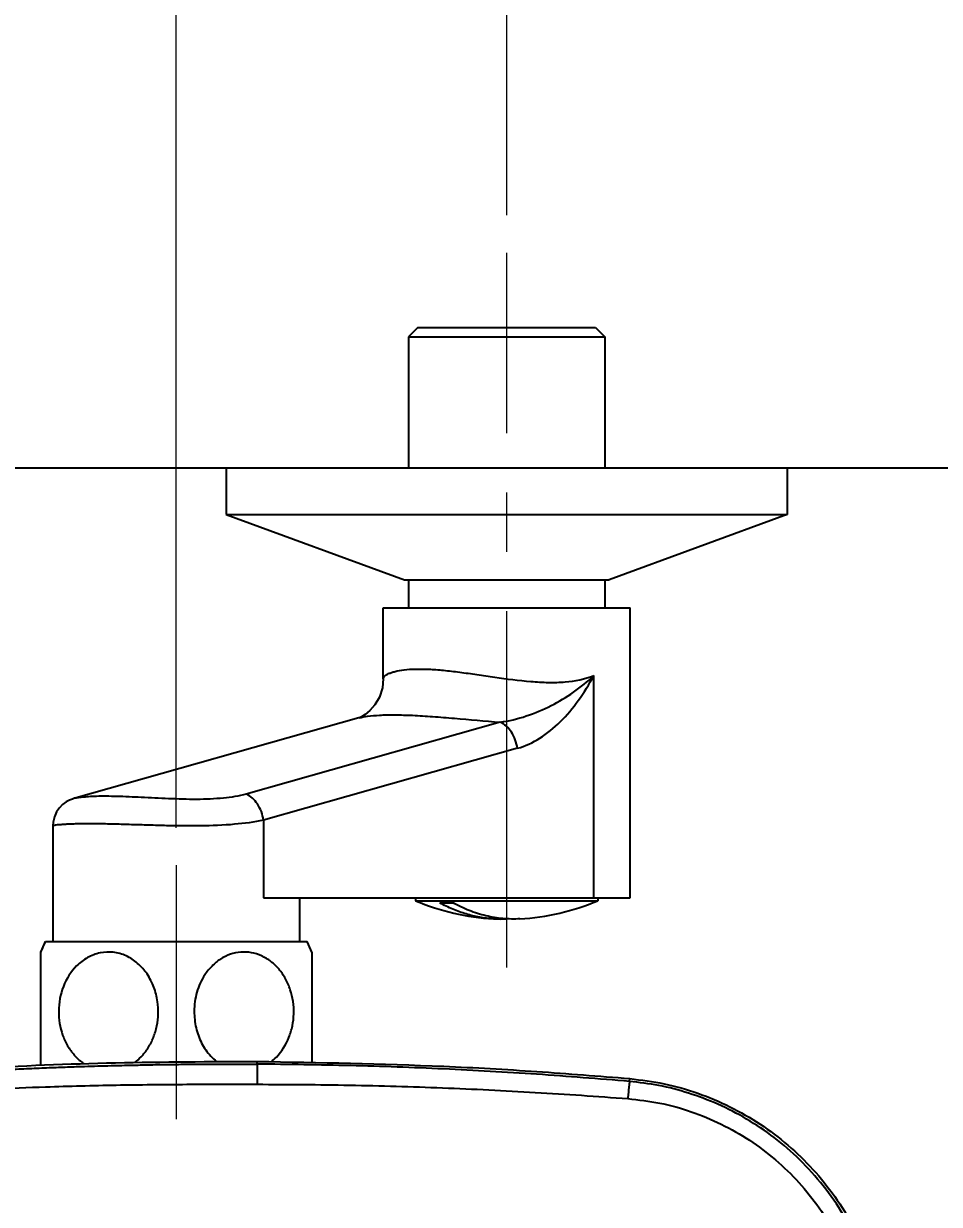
# Model space of a CAD drawing. Extents: x 0 to 3160, y 0 to 2315.
# Drawn here: x 1176 to 1274, y 1985.8 to 2112.1 of the extents above; entities that cross this region are included whole.
import ezdxf

# ---------------------------------------------------------------- set-up
doc = ezdxf.new("R2010")
doc.units = 0
doc.header["$LTSCALE"] = 4
doc.header["$MEASUREMENT"] = 0
doc.header["$PDMODE"] = 3
doc.header["$PDSIZE"] = -10
doc.linetypes.add('CENTER2', pattern=[28.575, 19.05, -3.175, 3.175, -3.175])
doc.layers.get('0').update_dxf_attribs({"linetype": 'CONTINUOUS'})
doc.layers.get('DEFPOINTS').update_dxf_attribs({"linetype": 'CONTINUOUS'})
doc.layers.add('1', color=7, linetype='CONTINUOUS', true_color=0xffffff)
doc.layers.add('Cneter', color=1, linetype='CENTER2', lineweight=13)
doc.layers.add('DEF_LAYER_ASSEM_MEMBER', color=7, linetype='CONTINUOUS')
doc.styles.add('Daelim Dimension', font='')
doc.styles.get('Daelim Dimension').set_extended_font_data('나눔고딕')
doc.dimstyles.new('DEFAULT', dxfattribs={"dimscale": 2, "dimtxt": 2, "dimasz": 2, "dimexe": 0, "dimexo": 2, "dimgap": 1, "dimtad": 1, "dimdec": 1, "dimzin": 9, "dimdsep": 46, "dimtxsty": 'Daelim Dimension', "dimcen": 0.5, "dimclrd": 252, "dimclre": 252, "dimclrt": 3, "dimadec": 1, "dimazin": 0, "dimtfac": 1, "dimtdec": 1, "dimtix": 1, "dimtmove": 0, "dimatfit": 3, "dimfxl": 1, "dimtolj": 1, "dimtzin": 1, "dimlwd": 9, "dimlwe": 9, "dimarcsym": 0})

# ---------------------------------------------------------------- blocks, each defined once
blk = doc.blocks.new('*D4')
at = {"color": 5, "lineweight": 9, "ltscale": 0.5, "transparency": 16777216}
for p, q in [((1072.3, 2025.47), (1072.3, 2166.51)), ((1192.3, 2026.08), (1192.3, 2166.51)), ((1184.3, 2164.51), (1080.3, 2164.51))]:
    blk.add_line(p, q, dxfattribs=at)
at = {"color": 5, "ltscale": 0.5, "transparency": 16777216}
for points in [[(1080.3, 2165.85), (1080.3, 2163.18), (1072.3, 2164.51)], [(1184.3, 2165.85), (1184.3, 2163.18), (1192.3, 2164.51)]]:
    blk.add_solid(points, dxfattribs=at)
at = {"layer": 'DEFPOINTS', "color": 0, "ltscale": 0.5, "transparency": 16777216}
for p in [(1072.3, 2164.51), (1072.3, 2021.47), (1192.3, 2022.08)]:
    blk.add_point(p, dxfattribs=at)
at = {"color": 7, "ltscale": 0.5, "transparency": 16777216, "insert": (1132.3, 2177.36), "char_height": 20, "attachment_point": 5, "style": 'Daelim Dimension'}
blk.add_mtext('\\A1;120', dxfattribs=at)
blk = doc.blocks.new('*D5')
at = {"color": 5, "lineweight": 9, "ltscale": 0.5, "transparency": 16777216}
for p, q in [((1036.95, 2091.6), (1036.95, 2199.01)), ((1227.66, 2091.6), (1227.66, 2199.01)), ((1219.66, 2197.01), (1044.95, 2197.01))]:
    blk.add_line(p, q, dxfattribs=at)
at = {"color": 5, "ltscale": 0.5, "transparency": 16777216}
for points in [[(1044.95, 2198.35), (1044.95, 2195.68), (1036.95, 2197.01)], [(1219.66, 2198.35), (1219.66, 2195.68), (1227.66, 2197.01)]]:
    blk.add_solid(points, dxfattribs=at)
at = {"layer": 'DEFPOINTS', "color": 0, "ltscale": 0.5, "transparency": 16777216}
for p in [(1036.95, 2197.01), (1036.95, 2087.6), (1227.66, 2087.6)]:
    blk.add_point(p, dxfattribs=at)
at = {"color": 7, "ltscale": 0.5, "transparency": 16777216, "insert": (1132.3, 2209.9), "char_height": 20, "attachment_point": 5, "style": 'Daelim Dimension'}
blk.add_mtext('\\A1;150~210', dxfattribs=at)
blk = doc.blocks.new('*D9')
at = {"color": 5, "lineweight": 9, "ltscale": 0.5, "transparency": 16777216}
for p, q in [((1427.96, 2064.6), (1513.15, 2064.6)), ((1511.15, 2056.6), (1511.15, 1458.32)), ((1136.3, 1450.32), (1513.15, 1450.32))]:
    blk.add_line(p, q, dxfattribs=at)
at = {"color": 5, "ltscale": 0.5, "transparency": 16777216}
for points in [[(1509.82, 2056.6), (1512.48, 2056.6), (1511.15, 2064.6)], [(1509.82, 1458.32), (1512.48, 1458.32), (1511.15, 1450.32)]]:
    blk.add_solid(points, dxfattribs=at)
at = {"layer": 'DEFPOINTS', "color": 0, "ltscale": 0.5, "transparency": 16777216}
for p in [(1423.96, 2064.6), (1132.3, 1450.32), (1511.15, 1450.32)]:
    blk.add_point(p, dxfattribs=at)
at = {"color": 7, "ltscale": 0.5, "transparency": 16777216, "insert": (1498.26, 1757.46), "char_height": 20, "attachment_point": 5, "rotation": 90, "style": 'Daelim Dimension'}
blk.add_mtext('\\A1;614', dxfattribs=at)

msp = doc.modelspace()

# ---------------------------------------------------------------- linework, layer by layer
at = {"ltscale": 0.5}
msp.add_line((684.04, 2064.6), (2163.88, 2064.6), dxfattribs=at)
at = {"layer": '1', "color": 7, "linetype": 'Continuous'}
for p, q in [((1200.98, 2000.8), (1200.98, 2001.09)), ((1240.81, 1998.95), (1240.84, 1999.25))]:
    msp.add_line(p, q, dxfattribs=at)
for points, knots in [([(1155.51, 1999.26), (1160.55, 1999.65), (1170.64, 2000.43), (1185.8, 2001.04), (1195.92, 2001.07), (1200.98, 2001.09)], [0, 0, 0, 0, 0.333307, 0.666693, 1, 1, 1, 1]), ([(1155.53, 1998.96), (1155.69, 1998.97), (1156.31, 1999.03), (1157.65, 1999.14), (1159.64, 1999.3), (1162.16, 1999.49), (1165.13, 1999.7), (1167.78, 1999.87), (1169.81, 1999.99), (1171.04, 2000.06), (1172.15, 2000.12), (1173.24, 2000.18), (1174.34, 2000.23), (1175.44, 2000.28), (1176.56, 2000.33), (1177.63, 2000.38), (1178.68, 2000.42), (1179.68, 2000.46), (1180.66, 2000.5), (1181.59, 2000.53), (1183.15, 2000.58), (1185.15, 2000.64), (1187.4, 2000.69), (1189.07, 2000.72), (1190.26, 2000.75), (1191.51, 2000.76), (1192.76, 2000.78), (1193.74, 2000.79), (1194.1, 2000.79)], [0, 0, 0, 0, 0.012439, 0.048205, 0.104503, 0.167351, 0.244565, 0.336146, 0.373172, 0.402815, 0.431725, 0.459899, 0.487339, 0.517097, 0.54594, 0.573867, 0.600879, 0.626976, 0.652157, 0.676423, 0.699773, 0.773353, 0.831735, 0.87492, 0.90291, 0.924386, 0.972196, 1, 1, 1, 1]), ([(1194.1, 2000.79), (1194.82, 2000.8), (1196.43, 2000.81), (1198.72, 2000.81), (1200.29, 2000.8), (1200.98, 2000.8)], [0, 0, 0, 0, 0.315702, 0.701023, 1, 1, 1, 1]), ([(1200.98, 2000.8), (1200.98, 2000.79), (1200.97, 2000.77), (1200.97, 2000.64), (1200.96, 2000.41), (1200.96, 2000.1), (1200.95, 1999.72), (1200.95, 1999.33), (1200.95, 1998.97), (1200.95, 1998.75), (1200.95, 1998.64)], [0, 0, 0, 0, 0.111219, 0.233454, 0.364321, 0.499978, 0.635637, 0.766515, 0.888763, 1, 1, 1, 1]), ([(1200.98, 2001.09), (1207.63, 2000.97), (1217.61, 2000.8), (1230.89, 2000.05), (1237.52, 1999.52), (1240.84, 1999.25)], [0, 0, 0, 0, 0.499963, 0.749954, 1, 1, 1, 1]), ([(1240.81, 1998.95), (1237.5, 1999.22), (1230.87, 1999.76), (1220.91, 2000.31), (1210.95, 2000.68), (1204.3, 2000.76), (1200.98, 2000.8)], [0, 0, 0, 0, 0.250093, 0.500036, 0.750009, 1, 1, 1, 1]), ([(1155.72, 1997.12), (1159.49, 1997.38), (1167.02, 1997.91), (1177.07, 1998.35), (1185.88, 1998.58), (1193.42, 1998.65), (1198.44, 1998.65), (1200.95, 1998.64)], [0, 0, 0, 0, 0.2501, 0.500294, 0.667068, 0.833874, 1, 1, 1, 1]), ([(1200.95, 1998.64), (1204.26, 1998.63), (1210.87, 1998.59), (1220.8, 1998.29), (1230.72, 1997.82), (1237.32, 1997.35), (1240.62, 1997.11)], [0, 0, 0, 0, 0.24999, 0.500021, 0.750092, 1, 1, 1, 1]), ([(1240.81, 1998.95), (1240.81, 1998.94), (1240.81, 1998.93), (1240.79, 1998.82), (1240.77, 1998.64), (1240.74, 1998.38), (1240.71, 1998.08), (1240.68, 1997.75), (1240.65, 1997.42), (1240.63, 1997.21), (1240.62, 1997.11)], [0, 0, 0, 0, 0.1143613, 0.2375579, 0.3674019, 0.5007816, 0.6340454, 0.7635514, 0.8862456, 1, 1, 1, 1]), ([(1268.01, 1969.15), (1267.95, 1970.54), (1267.83, 1973.31), (1266.96, 1977.35), (1265.61, 1981.15), (1263.8, 1984.65), (1261.61, 1987.81), (1259.1, 1990.59), (1256.34, 1992.98), (1253.39, 1994.97), (1250.31, 1996.56), (1247.16, 1997.74), (1243.99, 1998.57), (1241.86, 1998.83), (1240.81, 1998.95)], [0, 0, 0, 0, 0.094402, 0.187516, 0.278486, 0.367269, 0.453876, 0.538337, 0.620641, 0.700805, 0.778812, 0.854703, 0.92844, 1, 1, 1, 1]), ([(1240.84, 1999.25), (1242.07, 1999.1), (1244.54, 1998.79), (1248.14, 1997.75), (1251.58, 1996.3), (1254.82, 1994.44), (1257.8, 1992.19), (1260.49, 1989.59), (1262.83, 1986.68), (1264.79, 1983.5), (1266.35, 1980.1), (1267.47, 1976.54), (1268.16, 1972.87), (1268.26, 1970.39), (1268.31, 1969.16)], [0, 0, 0, 0, 0.083367, 0.166742, 0.250118, 0.333497, 0.416882, 0.500269, 0.583652, 0.667029, 0.750403, 0.833775, 0.917149, 1, 1, 1, 1]), ([(1240.62, 1997.11), (1241.77, 1996.98), (1244.08, 1996.72), (1247.43, 1995.77), (1250.65, 1994.44), (1253.68, 1992.71), (1256.46, 1990.61), (1258.97, 1988.19), (1261.14, 1985.46), (1262.96, 1982.49), (1264.4, 1979.32), (1265.42, 1975.99), (1266.04, 1972.56), (1266.11, 1970.24), (1266.15, 1969.07)], [0, 0, 0, 0, 0.083296, 0.166553, 0.249851, 0.333188, 0.41654, 0.499899, 0.583235, 0.666549, 0.749806, 0.833021, 0.916199, 1, 1, 1, 1])]:
    msp.add_open_spline(points, degree=3, knots=knots, dxfattribs=at)
at = {"layer": 'Cneter', "lineweight": 5, "ltscale": 0.5}
for p, q in [((1227.66, 2011.14), (1227.66, 2087.6)), ((1192.3, 2022.08), (1192.3, 1994.9))]:
    msp.add_line(p, q, dxfattribs=at)
at = {"layer": 'DEF_LAYER_ASSEM_MEMBER', "color": 7, "linetype": 'Continuous'}
for p, q in [((1218.16, 2079.6), (1217.16, 2078.6)), ((1218.16, 2079.6), (1237.16, 2079.6)), ((1237.16, 2079.6), (1238.16, 2078.6)), ((1217.16, 2078.6), (1217.16, 2064.6)), ((1217.16, 2078.6), (1238.16, 2078.6)), ((1238.16, 2078.6), (1238.16, 2064.6)), ((1197.66, 2064.6), (1197.66, 2059.6)), ((1197.66, 2064.6), (1257.66, 2064.6)), ((1257.66, 2064.6), (1257.66, 2059.6)), ((1197.66, 2059.6), (1257.66, 2059.6)), ((1197.66, 2059.6), (1216.71, 2052.6)), ((1257.66, 2059.6), (1238.61, 2052.6)), ((1216.71, 2052.6), (1238.61, 2052.6)), ((1217.16, 2052.6), (1217.16, 2049.6)), ((1238.16, 2052.6), (1238.16, 2049.6)), ((1214.46, 2042.02), (1214.46, 2049.6)), ((1214.46, 2049.6), (1240.86, 2049.6)), ((1240.86, 2018.6), (1240.86, 2049.6)), ((1211.85, 2037.83), (1181.36, 2029.21)), ((1211.9, 2037.85), (1211.87, 2037.84)), ((1181.35, 2029.21), (1181.35, 2029.21)), ((1179.1, 2026.29), (1179.1, 2013.9)), ((1201.64, 2018.6), (1240.86, 2018.6)), ((1205.5, 2018.6), (1205.5, 2013.9)), ((1217.91, 2018.6), (1217.91, 2018.28)), ((1237.41, 2018.6), (1237.41, 2018.28)), ((1217.91, 2018.28), (1237.41, 2018.28)), ((1177.8, 2012.79), (1178.3, 2013.9)), ((1178.3, 2013.9), (1206.3, 2013.9)), ((1206.8, 2012.79), (1206.3, 2013.9)), ((1177.8, 2000.69), (1177.8, 2012.79)), ((1206.8, 2012.79), (1206.8, 2000.98))]:
    msp.add_line(p, q, dxfattribs=at)
at = {"layer": 'DEF_LAYER_ASSEM_MEMBER', "color": 9, "linetype": 'Continuous'}
for p, q in [((1236.99, 2018.6), (1236.99, 2042.36)), ((1226.95, 2037.38), (1199.78, 2029.69)), ((1228.81, 2034.58), (1201.64, 2026.9)), ((1201.64, 2026.9), (1201.64, 2018.6))]:
    msp.add_line(p, q, dxfattribs=at)
at = {"layer": 'DEF_LAYER_ASSEM_MEMBER', "color": 7, "linetype": 'Continuous'}
for points in [[(1214.46, 2042.02), (1214.36, 2041.04), (1214.04, 2040.04), (1213.56, 2039.22), (1213.03, 2038.61), (1212.52, 2038.19), (1212.13, 2037.96), (1211.9, 2037.85)], [(1181.35, 2029.21), (1181.19, 2029.15), (1180.88, 2029.03), (1180.52, 2028.84), (1180.15, 2028.57), (1179.81, 2028.22), (1179.5, 2027.78), (1179.27, 2027.26), (1179.13, 2026.68), (1179.1, 2026.29)]]:
    msp.add_lwpolyline(points, dxfattribs=at)
at = {"layer": 'DEF_LAYER_ASSEM_MEMBER', "color": 9, "linetype": 'Continuous'}
msp.add_arc((1212.93, 2034), 3.98, 105.4628, 105.7928, dxfattribs=at)
at = {"layer": 'DEF_LAYER_ASSEM_MEMBER', "color": 7, "linetype": 'Continuous'}
for centre, radius, start, end in [((1227.66, 2041.3), 25, 247.0455, 266.7371), ((1221.17, 2041.32), 23.28, 268.3501, 270.0382), ((1221.18, 2045.96), 27.92, 270.0112, 271.5061), ((1227.66, 2041.3), 25, 273.2629, 292.9545), ((1226.95, 2028.83), 12.51, 266.7428, 273.2403), ((1193.5, 2006.4), 16.95, 153.732, 157.8558), ((1191.11, 2006.4), 16.95, 22.1442, 26.268)]:
    msp.add_arc(centre, radius, start, end, dxfattribs=at)
at = {"layer": 'DEF_LAYER_ASSEM_MEMBER', "color": 9, "linetype": 'Continuous'}
for points, start_tangent, end_tangent in [([(1214.46, 2042.02), (1214.6, 2042.29), (1214.78, 2042.43), (1215.02, 2042.57), (1215.34, 2042.69), (1215.72, 2042.8), (1216.68, 2042.98), (1217.88, 2043.06), (1219.3, 2043.04), (1220.89, 2042.93), (1222.63, 2042.73), (1224.48, 2042.47), (1226.38, 2042.19), (1230.25, 2041.73), (1232.13, 2041.63), (1233.91, 2041.69), (1236.99, 2042.36)], (-0.000781, 1), (0.931682, 0.363274)), ([(1226.95, 2037.38), (1229.76, 2038.04), (1232.42, 2039.15), (1236.99, 2042.36)], (0.991124, 0.132941), (0.723012, 0.690836)), ([(1228.81, 2034.58), (1231.2, 2035.67), (1233.39, 2037.42), (1235.32, 2039.7), (1236.99, 2042.36)], (0.962257, 0.272144), (0.485464, 0.874257)), ([(1211.87, 2037.84), (1212.77, 2038.01), (1214.05, 2038.13), (1215.67, 2038.16), (1217.59, 2038.11), (1219.74, 2037.98), (1222.07, 2037.79), (1226.95, 2037.38)], (0.963799, 0.26663), (0.997144, -0.07552)), ([(1228.81, 2034.58), (1228.58, 2035.49), (1228.16, 2036.31), (1226.95, 2037.38)], (-0.140021, 0.990149), (-0.920757, 0.390136)), ([(1199.78, 2029.69), (1197.36, 2029.26), (1194.49, 2029.12), (1191.48, 2029.19), (1188.56, 2029.33), (1185.94, 2029.43), (1184.79, 2029.45), (1183.78, 2029.44), (1182.91, 2029.4), (1182.21, 2029.34), (1181.68, 2029.28), (1181.35, 2029.21)], (-0.962256, -0.272146), (-0.962263, -0.272121)), ([(1201.64, 2026.9), (1201.41, 2027.81), (1200.99, 2028.63), (1199.78, 2029.69)], (-0.140028, 0.990148), (-0.920763, 0.390123)), ([(1201.64, 2026.9), (1198.55, 2026.45), (1194.9, 2026.28), (1192.97, 2026.28), (1191.03, 2026.31), (1189.11, 2026.37), (1187.27, 2026.42), (1185.53, 2026.47), (1183.94, 2026.5), (1182.53, 2026.5), (1181.9, 2026.5), (1181.33, 2026.48), (1180.82, 2026.46), (1180.37, 2026.44), (1179.99, 2026.41), (1179.67, 2026.39), (1179.43, 2026.36), (1179.33, 2026.34), (1179.25, 2026.33), (1179.18, 2026.32), (1179.14, 2026.31), (1179.11, 2026.3), (1179.1, 2026.29)], (-0.976955, -0.213446), (0.001406, -0.999999))]:
    msp.add_spline(points, degree=3, dxfattribs=dict(at, start_tangent=start_tangent, end_tangent=end_tangent))
at = {"layer": 'DEF_LAYER_ASSEM_MEMBER', "color": 7, "linetype": 'Continuous'}
for points, start_tangent, end_tangent in [([(1226.24, 2016.34), (1224.77, 2016.51), (1223.32, 2016.86), (1221.9, 2017.37), (1220.5, 2018.05)], (-0.998382, 0.056864), (-0.874518, 0.484993)), ([(1229.08, 2016.34), (1227.25, 2016.37), (1225.44, 2016.67), (1223.65, 2017.23), (1221.92, 2018.05)], (-0.998382, -0.056864), (-0.874518, 0.484993)), ([(1190.3, 2007.48), (1189.9, 2009.04), (1189.18, 2010.44), (1188.17, 2011.58), (1186.94, 2012.38), (1185.57, 2012.76), (1184.16, 2012.7), (1182.82, 2012.2), (1181.64, 2011.3)], (-0.14134, 0.989961), (-0.706216, -0.707996)), ([(1203.03, 2001.56), (1204.36, 2003.66), (1204.73, 2004.89), (1204.88, 2006.19), (1204.51, 2008.75), (1204, 2009.92), (1203.3, 2010.94), (1202.43, 2011.78), (1201.43, 2012.38), (1200.34, 2012.72), (1199.21, 2012.78), (1198.1, 2012.55), (1197.05, 2012.04), (1196.13, 2011.29), (1195.36, 2010.34)], (0.695473, 0.718553), (-0.546336, -0.837566)), ([(1181.64, 2011.3), (1180.23, 2009.12), (1179.73, 2006.45)], (-0.706216, -0.707996), (-0.006355, -0.99998)), ([(1195.36, 2010.34), (1194.52, 2008.5), (1194.23, 2006.45)], (-0.546336, -0.837566), (-0.006355, -0.99998))]:
    msp.add_spline(points, degree=3, dxfattribs=dict(at, start_tangent=start_tangent, end_tangent=end_tangent))
for points, knots in [([(1187.87, 2000.98), (1188.11, 2001.16), (1188.64, 2001.64), (1189.34, 2002.53), (1189.9, 2003.66), (1190.39, 2005.3), (1190.43, 2006.63), (1190.3, 2007.48)], [12.260618, 12.260618, 12.260618, 12.260618, 13.15891, 14.382441, 15.639049, 16.921059, 19.506961, 19.506961, 19.506961, 19.506961]), ([(1179.73, 2006.45), (1179.72, 2005.59), (1179.93, 2004.3), (1180.64, 2002.75), (1181.36, 2001.75), (1182, 2001.15), (1182.37, 2000.89), (1182.42, 2000.86)], [0, 0, 0, 0, 2.574642, 3.837906, 5.069528, 6.26494, 6.437049, 6.437049, 6.437049, 6.437049]), ([(1194.23, 2006.45), (1194.23, 2005.86), (1194.35, 2004.68), (1194.95, 2003.03), (1195.77, 2001.84), (1196.4, 2001.25), (1196.62, 2001.07)], [0, 0, 0, 0, 1.776264, 3.522005, 5.21199, 6.074332, 6.074332, 6.074332, 6.074332])]:
    msp.add_open_spline(points, degree=3, knots=knots, dxfattribs=at)
msp.add_open_spline([(1202.47, 2001.06), (1202.67, 2001.22), (1202.85, 2001.39), (1203.03, 2001.56)], degree=3, dxfattribs=at)

# ---------------------------------------------------------------- dimensions: what is measured, and where the dimension line sits
at = {"color": 5, "ltscale": 0.5}
dim = msp.add_linear_dim(base=(1036.95, 2197.01), p1=(1227.66, 2087.6), p2=(1036.95, 2087.6), text='150~210', dimstyle='DEFAULT', override={"dimtxt": 10, "dimasz": 4, "dimexe": 1, "dimdec": 0, "dimclrd": 5, "dimclre": 5, "dimclrt": 7}, dxfattribs=at)
dim.commit()
dim.dimension.update_dxf_attribs({"geometry": '*D5', "text_midpoint": (1132.3, 2209.9)})
dim = msp.add_linear_dim(base=(1072.3, 2164.51), p1=(1192.3, 2022.08), p2=(1072.3, 2021.47), dimstyle='DEFAULT', override={"dimtxt": 10, "dimasz": 4, "dimexe": 1, "dimdec": 0, "dimclrd": 5, "dimclre": 5, "dimclrt": 7}, dxfattribs=at)
dim.commit()
dim.dimension.update_dxf_attribs({"geometry": '*D4', "text_midpoint": (1132.3, 2177.36)})
dim = msp.add_linear_dim(base=(1511.15, 1450.32), p1=(1423.96, 2064.6), p2=(1132.3, 1450.32), angle=90, dimstyle='DEFAULT', override={"dimtxt": 10, "dimasz": 4, "dimexe": 1, "dimdec": 0, "dimclrd": 5, "dimclre": 5, "dimclrt": 7}, dxfattribs=at)
dim.commit()
dim.dimension.update_dxf_attribs({"geometry": '*D9', "text_midpoint": (1498.26, 1757.46)})

doc.saveas('drawing.dxf')
